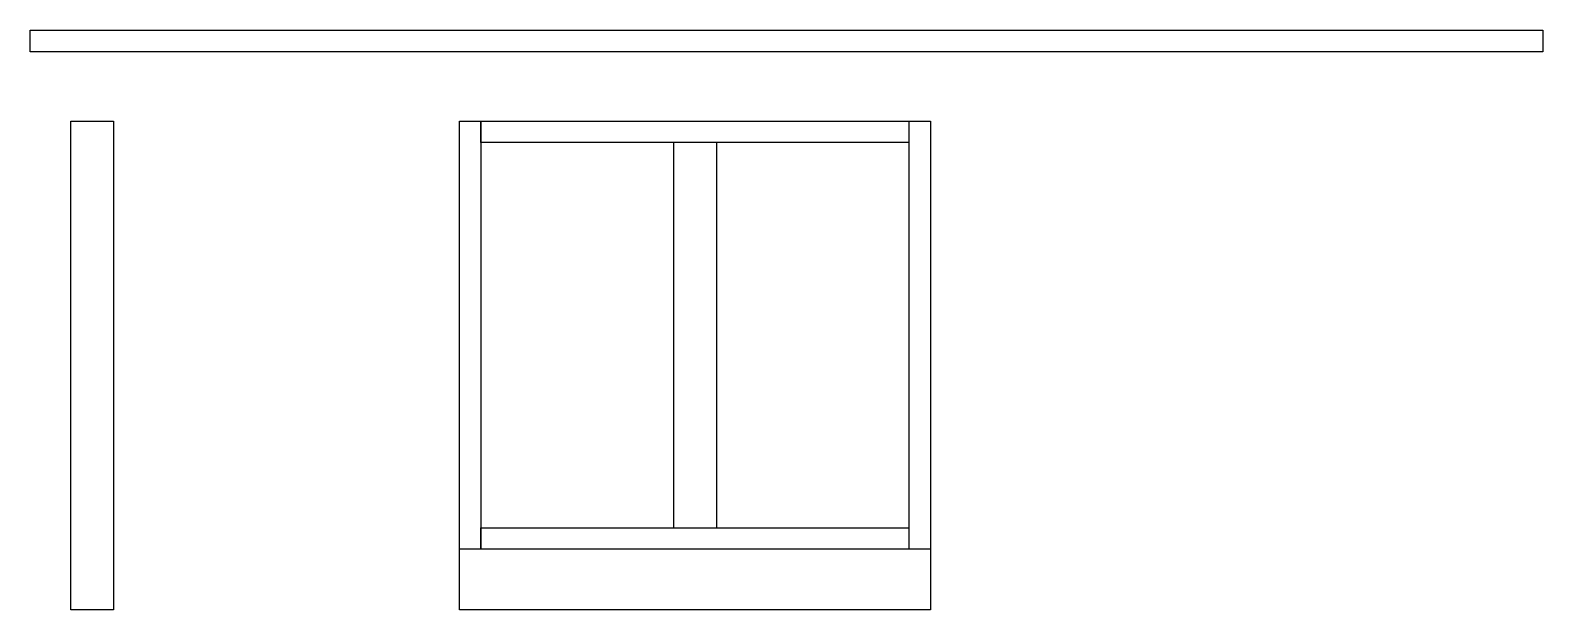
# Model space of a CAD drawing. Header units: inches. Extents: x 31 to 137, y 8 to 49.
import ezdxf

# ---------------------------------------------------------------- set-up
doc = ezdxf.new("R2010")
doc.units = ezdxf.units.IN
doc.header["$MEASUREMENT"] = 0

msp = doc.modelspace()

# ---------------------------------------------------------------- linework, layer by layer
for p, q in [((33.43, 42.54), (36.43, 42.54)), ((33.43, 8.29), (33.43, 42.54)), ((36.43, 42.54), (36.43, 8.29)), ((92.18, 42.54), (92.18, 12.54)), ((75.68, 41.04), (75.68, 14.04)), ((78.68, 41.04), (78.68, 14.04)), ((36.43, 8.29), (33.43, 8.29))]:
    msp.add_line(p, q)
msp.add_lwpolyline([(30.59, 47.4), (30.59, 48.9), (136.59, 48.9), (136.59, 47.4)], close=True)
for points in [[(93.68, 42.54), (93.68, 8.29), (60.68, 8.29), (60.68, 42.54), (93.68, 42.54), (93.68, 12.54), (60.68, 12.54)], [(92.18, 41.04), (62.18, 41.04), (62.18, 42.54), (62.18, 12.54), (62.18, 14.04), (92.18, 14.04)]]:
    msp.add_lwpolyline(points)

doc.saveas('drawing.dxf')
